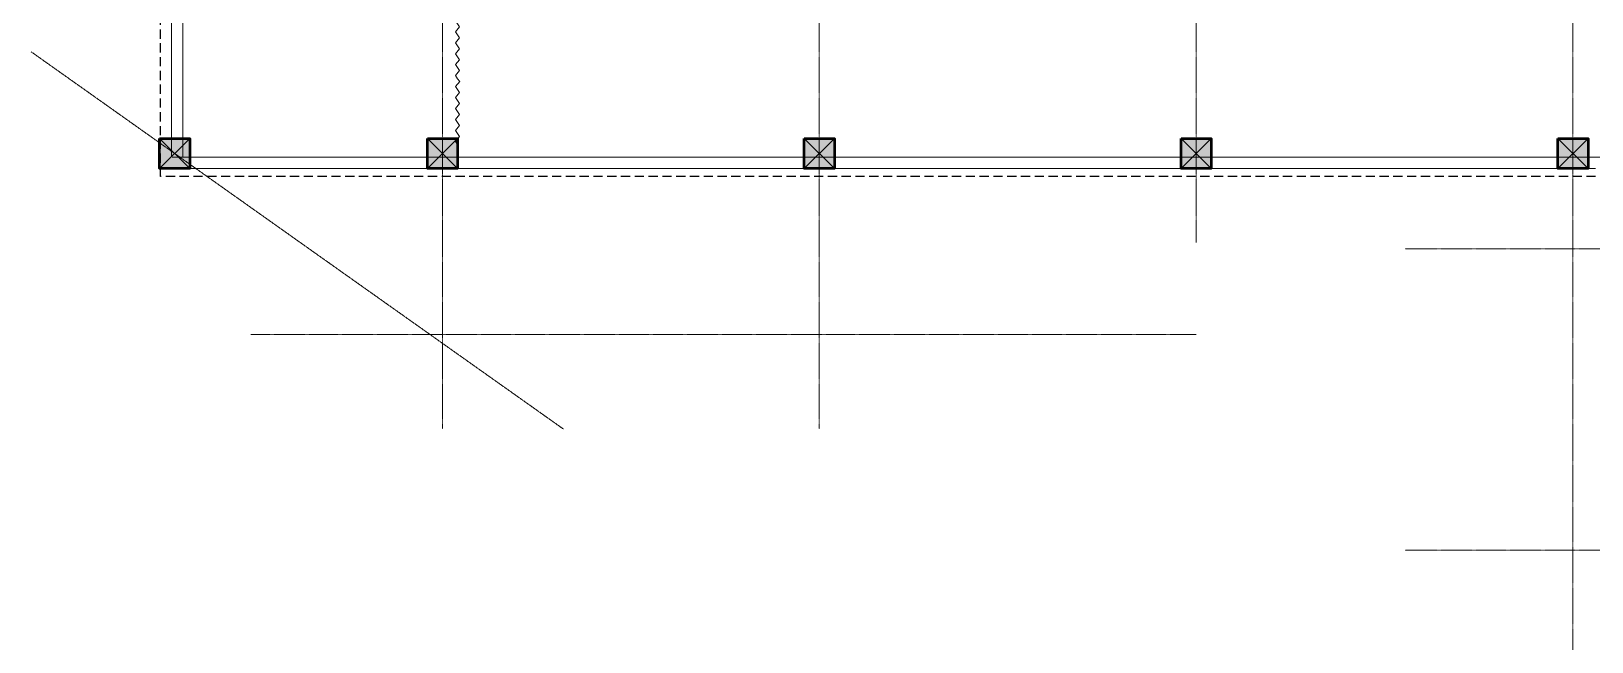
# Model space of a CAD drawing. Header units: millimetres. Extents: x 2399484 to 3337895, y 3598750 to 3969149.
# Drawn here: x 2555412 to 2586473, y 3880121 to 3892283 of the extents above; entities that cross this region are included whole.
import ezdxf

# ---------------------------------------------------------------- set-up
doc = ezdxf.new("R2010")
doc.units = ezdxf.units.MM
doc.header["$MEASUREMENT"] = 0
doc.linetypes.add('CENTER', pattern=[2, 1.25, -0.25, 0.25, -0.25])
doc.linetypes.add('DASHED', pattern=[0.75, 0.5, -0.25])
for name, color, linetype, lineweight in [('centreline', 52, 'CENTER', 5), ('Column-0.5', 14, 'Continuous', 50), ('Hatch', 9, 'Continuous', 9), ('stairs', 6, 'Continuous', 25), ('WALL 0.2', 7, 'Continuous', 20), ('WINDOW', 152, 'Continuous', 30)]:
    doc.layers.add(name, color=color, linetype=linetype, lineweight=lineweight)
doc.linetypes.add('ZIGZAG', pattern='A,0.0001,-0.2,[131,ltypeshp.shx,S=0.2,R=0,X=-0.2,Y=0],-0.4,[131,ltypeshp.shx,S=0.2,R=180,X=0.2,Y=0],-0.2', length=0.8001)

# ---------------------------------------------------------------- blocks, each defined once
blk = doc.blocks.new('2ft column')
at = {"layer": 'Hatch', "ltscale": 5}
h = blk.add_hatch(color=256, dxfattribs=at)
h.dxf.hatch_style = 1
h.paths.add_polyline_path([(2207385, 4176559), (2207985, 4176559), (2207985, 4175959), (2207385, 4175959)])
at = {"layer": 'Column-0.5', "ltscale": 5}
blk.add_lwpolyline([(2207385, 4176559), (2207985, 4176559), (2207985, 4175959), (2207385, 4175959)], close=True, dxfattribs=at)
at = {"layer": 'Defpoints', "ltscale": 5}
for points in [[(2207985, 4176559), (2207385, 4175959)], [(2207985, 4175959), (2207385, 4176559)]]:
    blk.add_lwpolyline(points, dxfattribs=at)

msp = doc.modelspace()

# ---------------------------------------------------------------- linework, layer by layer
at = {"layer": 'centreline', "ltscale": 5}
for p, q in [((2563598.1, 3915705.3), (2563598.1, 3884359.4)), ((2563598.1, 3915705.3), (2563598.1, 3884359.4)), ((2571098.1, 3915705.3), (2571098.1, 3884359.4)), ((2571098.1, 3915705.3), (2571098.1, 3884359.4)), ((2578598.1, 3915705.3), (2578598.1, 3888074.5)), ((2578598.1, 3915705.3), (2578598.1, 3888074.5)), ((2586098.1, 3915705.3), (2586098.1, 3873398.9)), ((2586098.1, 3915705.3), (2586098.1, 3873398.9)), ((2604675.2, 3887947.1), (2582761.6, 3887947.1)), ((2604675.2, 3887947.1), (2582761.6, 3887947.1)), ((2578598.1, 3886238.9), (2559786.8, 3886238.9)), ((2604675.2, 3881947.1), (2582761.6, 3881947.1)), ((2604675.2, 3881947.1), (2582761.6, 3881947.1))]:
    msp.add_line(p, q, dxfattribs=at)
msp.add_lwpolyline([(2555412.5, 3891872.1), (2566003.6, 3884359.4)], dxfattribs=at)
at = {"layer": 'stairs', "linetype": 'DASHED', "ltscale": 366}
msp.add_lwpolyline([(2602148.1, 3881647.1), (2602148.1, 3880747.1), (2594036.7, 3880747.1), (2593136.7, 3880747.1), (2593136.7, 3889388), (2557986.8, 3889388), (2557986.8, 3892718.8)], dxfattribs=at)
at = {"layer": 'WALL 0.2', "ltscale": 5}
for p, q in [((2558203.2, 3892723.9), (2558203.2, 3889782.3)), ((2558433.2, 3892723.9), (2558433.2, 3889782.3)), ((2558216.8, 3889777.1), (2586778.1, 3889777.1)), ((2557986.8, 3889547.1), (2586548.1, 3889547.1))]:
    msp.add_line(p, q, dxfattribs=at)
at = {"layer": 'WINDOW', "linetype": 'ZIGZAG', "lineweight": 20, "ltscale": 0.5}
for points in [[(2563898.1, 3892647.1), (2563940.5, 3892591.3), (2563855.5, 3892490.3), (2563938.5, 3892370.5), (2563855.5, 3892271.9), (2563938.5, 3892152.1), (2563855.5, 3892053.5), (2563938.5, 3891933.7), (2563855.5, 3891835.1), (2563938.5, 3891715.3), (2563855.5, 3891616.7), (2563938.5, 3891496.9), (2563855.5, 3891398.3), (2563898.1, 3891336.8)], [(2563898.1, 3891336.8), (2563940.5, 3891281), (2563855.5, 3891180), (2563938.5, 3891060.2), (2563855.5, 3890961.6), (2563938.5, 3890841.8), (2563855.5, 3890743.2), (2563938.5, 3890623.4), (2563855.5, 3890524.8), (2563938.5, 3890405), (2563855.5, 3890306.4), (2563938.5, 3890186.6), (2563855.5, 3890088), (2563898.1, 3890026.5)]]:
    msp.add_lwpolyline(points, dxfattribs=at)

# ---------------------------------------------------------------- block references
at = {"layer": 'Hatch'}
for p in [(350582.3, -286411.4), (355913.2, -286411.4), (363413.2, -286411.4), (370913.2, -286411.4), (378413.2, -286411.4)]:
    msp.add_blockref('2ft column', p, dxfattribs=at)

doc.saveas('drawing.dxf')
